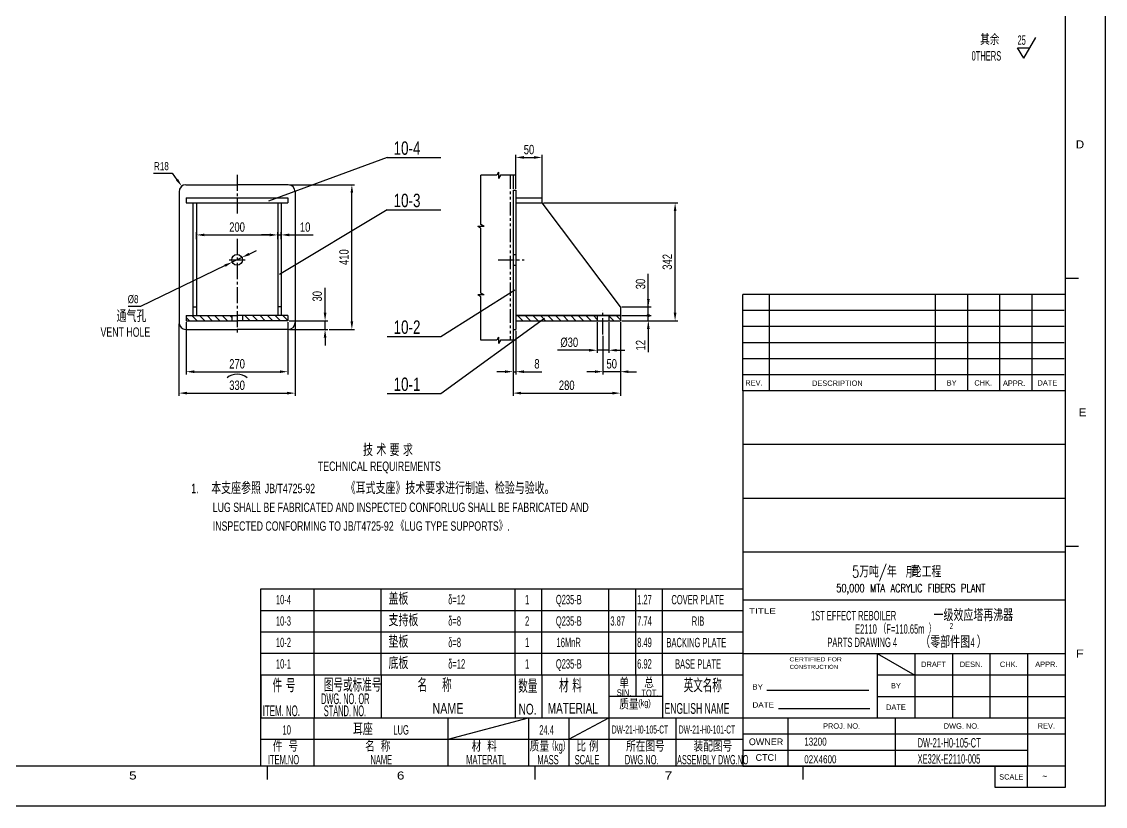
# Model space of a CAD drawing. Extents: x 0 to 840, y 0 to 594.
# Drawn here: x 435.4 to 840, y 0 to 292.8 of the extents above; entities that cross this region are included whole.
import ezdxf
from ezdxf.enums import TextEntityAlignment as Align

# ---------------------------------------------------------------- set-up
doc = ezdxf.new("R2010")
doc.units = 0
doc.header["$LTSCALE"] = 8
for name, pattern in [('CENTER', [2, 1.25, -0.25, 0.25, -0.25]), ('CENTER2', [1.125, 0.75, -0.125, 0.125, -0.125]), ('HIDDEN', [0.375, 0.25, -0.125]), ('PHANTOM2', [1.25, 0.625, -0.125, 0.125, -0.125, 0.125, -0.125])]:
    doc.linetypes.add(name, pattern=pattern)
doc.layers.get('0').update_dxf_attribs({"color": 2, "linetype": 'CONTINUOUS'})
doc.layers.get('DEFPOINTS').update_dxf_attribs({"linetype": 'CONTINUOUS'})
for name, color, linetype in [('3', 3, 'CENTER2'), ('BORDER', 2, 'CONTINUOUS'), ('CEN', 3, 'CENTER'), ('D', 7, 'CONTINUOUS'), ('HID', 4, 'HIDDEN'), ('OT', 1, 'CONTINUOUS'), ('PHAN', 6, 'PHANTOM2'), ('TEXT', 7, 'CONTINUOUS'), ('X4600A1$0$BORDER', 7, 'CONTINUOUS')]:
    doc.layers.add(name, color=color, linetype=linetype)
doc.styles.add('HZ0', font='TXT', dxfattribs={"width": 0.75, "bigfont": 'HZTXT0'})
doc.styles.get("Standard").update_dxf_attribs({"font": 'JDECSTD', "width": 0.75, "bigfont": 'HZDX'})
doc.styles.add('X4600A1$0$STANDARD', font='AUCAD', dxfattribs={"width": 0.8})
doc.dimstyles.new('STANDARD$0', dxfattribs={"dimscale": 0, "dimtxt": 3.5, "dimasz": 3, "dimexe": 1, "dimexo": 0.5, "dimgap": 1, "dimtad": 1, "dimdsep": 46, "dimtxsty": 'Standard', "dimcen": 0, "dimclrd": 7, "dimclre": 7, "dimclrt": 7, "dimadec": 0, "dimazin": 0, "dimtfac": 0.714286, "dimtmove": 0, "dimatfit": 3, "dimfxl": 0, "dimtolj": 1, "dimarcsym": 0})
doc.dimstyles.new('STANDARD$3', dxfattribs={"dimscale": 0, "dimtxt": 3, "dimasz": 3, "dimexe": 1, "dimexo": 0.5, "dimgap": 1, "dimtad": 1, "dimtoh": 1, "dimdsep": 46, "dimtxsty": 'Standard', "dimcen": 0, "dimclrd": 7, "dimclre": 7, "dimclrt": 7, "dimadec": 0, "dimazin": 0, "dimtfac": 0.714286, "dimtmove": 0, "dimatfit": 0, "dimfxl": 0, "dimtolj": 1, "dimarcsym": 0})
doc.dimstyles.new('STANDARD$4', dxfattribs={"dimscale": 0, "dimtxt": 3, "dimasz": 3, "dimexe": 1, "dimexo": 0.5, "dimgap": 1, "dimtad": 1, "dimtoh": 1, "dimdsep": 46, "dimtxsty": 'Standard', "dimcen": 0, "dimclrd": 7, "dimclre": 7, "dimclrt": 7, "dimadec": 0, "dimazin": 0, "dimtfac": 0.714286, "dimtofl": 0, "dimtmove": 1, "dimatfit": 0, "dimfxl": 0, "dimtolj": 1, "dimarcsym": 0})
pattern_1 = [(135, (-4372.3325, 5e-13), (-1.4142136, -1.4142136), [])]

# ---------------------------------------------------------------- blocks, each defined once
blk = doc.blocks.new('*D24')
at = {"layer": 'DEFPOINTS', "color": 0}
for p in [(534.89, 231.93), (558.68, 231.93), (549.68, 177.91)]:
    blk.add_point(p, dxfattribs=at)
at = {"layer": 'TEXT', "color": 7, "lineweight": -2}
for p, q in [((535.39, 231.93), (559.68, 231.93)), ((558.68, 180.91), (558.68, 228.93)), ((550.18, 177.91), (559.68, 177.91))]:
    blk.add_line(p, q, dxfattribs=at)
at = {"layer": 'TEXT', "color": 7}
for points in [[(558.18, 228.93), (559.18, 228.93), (558.68, 231.93)], [(558.18, 180.91), (559.18, 180.91), (558.68, 177.91)]]:
    blk.add_solid(points, dxfattribs=at)
at = {"layer": 'TEXT', "color": 7, "insert": (555.76, 204.92), "char_height": 3.5, "attachment_point": 5, "rotation": 90}
blk.add_mtext('\\A1;410', dxfattribs=at)
blk = doc.blocks.new('*D25')
at = {"layer": 'DEFPOINTS', "color": 0}
for p in [(514.02, 203.05), (517.62, 204.79)]:
    blk.add_point(p, dxfattribs=at)
at = {"layer": 'TEXT', "color": 7, "lineweight": -2}
for p, q in [((520.32, 206.09), (523.02, 207.4)), ((517.62, 204.79), (514.02, 203.05)), ((511.32, 201.75), (479.82, 186.55)), ((479.82, 186.55), (475.19, 186.55))]:
    blk.add_line(p, q, dxfattribs=at)
at = {"layer": 'TEXT', "color": 7}
for points in [[(520.11, 206.54), (520.54, 205.64), (517.62, 204.79)], [(511.1, 202.2), (511.53, 201.3), (514.02, 203.05)]]:
    blk.add_solid(points, dxfattribs=at)
at = {"layer": 'TEXT', "color": 7, "insert": (477.01, 189.19), "char_height": 3, "attachment_point": 5}
blk.add_mtext('\\A1;%%c8', dxfattribs=at)
blk = doc.blocks.new('*D26')
at = {"layer": 'DEFPOINTS', "color": 0}
for p in [(494.14, 180.51), (537.49, 181.16), (537.49, 154.18)]:
    blk.add_point(p, dxfattribs=at)
at = {"layer": 'TEXT', "color": 7, "lineweight": -2}
for p, q in [((494.14, 180.01), (494.14, 153.18)), ((537.49, 180.66), (537.49, 153.18)), ((497.14, 154.18), (534.49, 154.18))]:
    blk.add_line(p, q, dxfattribs=at)
at = {"layer": 'TEXT', "color": 7}
for points in [[(497.14, 154.68), (497.14, 153.68), (494.14, 154.18)], [(534.49, 154.68), (534.49, 153.68), (537.49, 154.18)]]:
    blk.add_solid(points, dxfattribs=at)
at = {"layer": 'TEXT', "color": 7, "insert": (515.82, 157.09), "char_height": 3.5, "attachment_point": 5}
blk.add_mtext('\\A1;330', dxfattribs=at)
blk = doc.blocks.new('*D27')
at = {"layer": 'DEFPOINTS', "color": 0}
for p in [(496.85, 181.16), (534.79, 181.16), (534.79, 162.18)]:
    blk.add_point(p, dxfattribs=at)
at = {"layer": 'TEXT', "color": 7, "lineweight": -2}
for p, q in [((496.85, 180.66), (496.85, 161.18)), ((534.79, 180.66), (534.79, 161.18)), ((499.85, 162.18), (531.79, 162.18))]:
    blk.add_line(p, q, dxfattribs=at)
at = {"layer": 'TEXT', "color": 7}
for points in [[(499.85, 162.68), (499.85, 161.68), (496.85, 162.18)], [(531.79, 162.68), (531.79, 161.68), (534.79, 162.18)]]:
    blk.add_solid(points, dxfattribs=at)
at = {"layer": 'TEXT', "color": 7, "insert": (515.82, 165.09), "char_height": 3.5, "attachment_point": 5}
blk.add_mtext('\\A1;270', dxfattribs=at)
blk = doc.blocks.new('*D28')
at = {"layer": 'DEFPOINTS', "color": 0}
for p in [(534.79, 181.16), (548.68, 181.16), (534.89, 177.91)]:
    blk.add_point(p, dxfattribs=at)
at = {"layer": 'TEXT', "color": 7, "lineweight": -2}
for p, q in [((548.68, 184.16), (548.68, 193.48)), ((535.29, 181.16), (549.68, 181.16)), ((548.68, 177.91), (548.68, 181.16)), ((535.39, 177.91), (549.68, 177.91)), ((548.68, 174.91), (548.68, 171.91))]:
    blk.add_line(p, q, dxfattribs=at)
at = {"layer": 'TEXT', "color": 7}
for points in [[(548.18, 184.16), (549.18, 184.16), (548.68, 181.16)], [(548.18, 174.91), (549.18, 174.91), (548.68, 177.91)]]:
    blk.add_solid(points, dxfattribs=at)
at = {"layer": 'TEXT', "color": 7, "insert": (545.76, 190.32), "char_height": 3.5, "attachment_point": 5, "rotation": 90}
blk.add_mtext('\\A1;30', dxfattribs=at)
blk = doc.blocks.new('*D29')
at = {"layer": 'DEFPOINTS', "color": 0}
for p in [(495.18, 231.41), (496.75, 229.33)]:
    blk.add_point(p, dxfattribs=at)
at = {"layer": 'TEXT', "color": 7, "lineweight": -2}
for p, q in [((484.56, 236.21), (491.58, 236.21)), ((491.58, 236.21), (493.38, 233.81))]:
    blk.add_line(p, q, dxfattribs=at)
at = {"layer": 'TEXT', "color": 7}
blk.add_solid([(493.78, 234.11), (492.98, 233.51), (495.18, 231.41)], dxfattribs=at)
at = {"layer": 'TEXT', "color": 7, "insert": (487.57, 238.85), "char_height": 3, "attachment_point": 5}
blk.add_mtext('\\A1;R18', dxfattribs=at)
blk = doc.blocks.new('*D30')
at = {"layer": 'DEFPOINTS', "color": 0}
for p in [(500.65, 211.13), (530.99, 213.21), (530.99, 211.13)]:
    blk.add_point(p, dxfattribs=at)
at = {"layer": 'TEXT', "color": 7, "lineweight": -2}
for p, q in [((500.65, 211.63), (500.65, 214.21)), ((503.65, 213.21), (527.99, 213.21)), ((530.99, 211.63), (530.99, 214.21))]:
    blk.add_line(p, q, dxfattribs=at)
at = {"layer": 'TEXT', "color": 7}
for points in [[(503.65, 213.71), (503.65, 212.71), (500.65, 213.21)], [(527.99, 213.71), (527.99, 212.71), (530.99, 213.21)]]:
    blk.add_solid(points, dxfattribs=at)
at = {"layer": 'TEXT', "color": 7, "insert": (515.82, 216.12), "char_height": 3.5, "attachment_point": 5}
blk.add_mtext('\\A1;200', dxfattribs=at)
blk = doc.blocks.new('*D31')
at = {"layer": 'DEFPOINTS', "color": 0}
for p in [(530.99, 211.13), (532.29, 213.21), (532.29, 211.13)]:
    blk.add_point(p, dxfattribs=at)
at = {"layer": 'TEXT', "color": 7, "lineweight": -2}
for p, q in [((527.99, 213.21), (524.99, 213.21)), ((530.99, 211.63), (530.99, 214.21)), ((530.99, 213.21), (532.29, 213.21)), ((532.29, 211.63), (532.29, 214.21)), ((535.29, 213.21), (544.19, 213.21))]:
    blk.add_line(p, q, dxfattribs=at)
at = {"layer": 'TEXT', "color": 7}
for points in [[(527.99, 213.71), (527.99, 212.71), (530.99, 213.21)], [(535.29, 213.71), (535.29, 212.71), (532.29, 213.21)]]:
    blk.add_solid(points, dxfattribs=at)
at = {"layer": 'TEXT', "color": 7, "insert": (541.24, 216.12), "char_height": 3.5, "attachment_point": 5}
blk.add_mtext('\\A1;10', dxfattribs=at)
blk = doc.blocks.new('*D32')
at = {"layer": 'DEFPOINTS', "color": 0}
for p in [(629.69, 225.16), (679.37, 225.16), (669.92, 181.16)]:
    blk.add_point(p, dxfattribs=at)
at = {"layer": 'TEXT', "color": 7, "lineweight": -2}
for p, q in [((630.19, 225.16), (680.37, 225.16)), ((679.37, 184.16), (679.37, 222.16)), ((670.42, 181.16), (680.37, 181.16))]:
    blk.add_line(p, q, dxfattribs=at)
at = {"layer": 'TEXT', "color": 7}
for points in [[(678.87, 222.16), (679.87, 222.16), (679.37, 225.16)], [(678.87, 184.16), (679.87, 184.16), (679.37, 181.16)]]:
    blk.add_solid(points, dxfattribs=at)
at = {"layer": 'TEXT', "color": 7, "insert": (676.46, 203.16), "char_height": 3.5, "attachment_point": 5, "rotation": 90}
blk.add_mtext('\\A1;342', dxfattribs=at)
blk = doc.blocks.new('*D33')
at = {"layer": 'DEFPOINTS', "color": 0}
for p in [(619.93, 177.91), (618.85, 173.41), (619.93, 162.18)]:
    blk.add_point(p, dxfattribs=at)
at = {"layer": 'TEXT', "color": 7, "lineweight": -2}
for p, q in [((619.93, 177.41), (619.93, 161.18)), ((618.85, 172.91), (618.85, 161.18)), ((615.85, 162.18), (612.85, 162.18)), ((618.85, 162.18), (619.93, 162.18)), ((622.93, 162.18), (629.63, 162.18))]:
    blk.add_line(p, q, dxfattribs=at)
at = {"layer": 'TEXT', "color": 7}
for points in [[(615.85, 162.68), (615.85, 161.68), (618.85, 162.18)], [(622.93, 162.68), (622.93, 161.68), (619.93, 162.18)]]:
    blk.add_solid(points, dxfattribs=at)
at = {"layer": 'TEXT', "color": 7, "insert": (627.78, 165.09), "char_height": 3.5, "attachment_point": 5}
blk.add_mtext('\\A1;8', dxfattribs=at)
blk = doc.blocks.new('*D34')
at = {"layer": 'DEFPOINTS', "color": 0}
for p in [(658.95, 181.16), (618.85, 173.91), (658.95, 154.18)]:
    blk.add_point(p, dxfattribs=at)
at = {"layer": 'TEXT', "color": 7, "lineweight": -2}
for p, q in [((658.95, 180.66), (658.95, 153.18)), ((618.85, 173.41), (618.85, 153.18)), ((621.85, 154.18), (655.95, 154.18))]:
    blk.add_line(p, q, dxfattribs=at)
at = {"layer": 'TEXT', "color": 7}
for points in [[(621.85, 154.68), (621.85, 153.68), (618.85, 154.18)], [(655.95, 154.68), (655.95, 153.68), (658.95, 154.18)]]:
    blk.add_solid(points, dxfattribs=at)
at = {"layer": 'TEXT', "color": 7, "insert": (638.9, 157.09), "char_height": 3.5, "attachment_point": 5}
blk.add_mtext('\\A1;280', dxfattribs=at)
blk = doc.blocks.new('*D35')
at = {"layer": 'DEFPOINTS', "color": 0}
for p in [(650.28, 181.16), (654.61, 181.16), (650.28, 170.18)]:
    blk.add_point(p, dxfattribs=at)
at = {"layer": 'TEXT', "color": 7, "lineweight": -2}
for p, q in [((650.28, 180.66), (650.28, 169.18)), ((654.61, 180.66), (654.61, 169.18)), ((647.28, 170.18), (635.42, 170.18)), ((654.61, 170.18), (650.28, 170.18)), ((657.61, 170.18), (660.61, 170.18))]:
    blk.add_line(p, q, dxfattribs=at)
at = {"layer": 'TEXT', "color": 7}
for points in [[(647.28, 170.68), (647.28, 169.68), (650.28, 170.18)], [(657.61, 170.68), (657.61, 169.68), (654.61, 170.18)]]:
    blk.add_solid(points, dxfattribs=at)
at = {"layer": 'TEXT', "color": 7, "insert": (639.85, 173.09), "char_height": 3.5, "attachment_point": 5}
blk.add_mtext('\\A1;%%C30', dxfattribs=at)
blk = doc.blocks.new('*D36')
at = {"layer": 'DEFPOINTS', "color": 0}
for p in [(658.95, 180.66), (652.44, 176.1), (652.44, 162.18)]:
    blk.add_point(p, dxfattribs=at)
at = {"layer": 'TEXT', "color": 7, "lineweight": -2}
for p, q in [((658.95, 180.16), (658.95, 161.18)), ((652.44, 175.6), (652.44, 161.18)), ((649.44, 162.18), (646.44, 162.18)), ((658.95, 162.18), (652.44, 162.18)), ((661.95, 162.18), (664.95, 162.18))]:
    blk.add_line(p, q, dxfattribs=at)
at = {"layer": 'TEXT', "color": 7}
for points in [[(649.44, 162.68), (649.44, 161.68), (652.44, 162.18)], [(661.95, 162.68), (661.95, 161.68), (658.95, 162.18)]]:
    blk.add_solid(points, dxfattribs=at)
at = {"layer": 'TEXT', "color": 7, "insert": (655.7, 165.09), "char_height": 3.5, "attachment_point": 5}
blk.add_mtext('\\A1;50', dxfattribs=at)
blk = doc.blocks.new('*D47')
at = {"layer": 'DEFPOINTS', "color": 0}
for p in [(629.69, 242.13), (619.93, 229.93), (629.69, 225.16)]:
    blk.add_point(p, dxfattribs=at)
at = {"layer": 'TEXT', "color": 7, "lineweight": -2}
for p, q in [((619.93, 230.43), (619.93, 243.13)), ((629.69, 225.66), (629.69, 243.13)), ((622.93, 242.13), (626.69, 242.13))]:
    blk.add_line(p, q, dxfattribs=at)
at = {"layer": 'TEXT', "color": 7}
for points in [[(622.93, 242.63), (622.93, 241.63), (619.93, 242.13)], [(626.69, 242.63), (626.69, 241.63), (629.69, 242.13)]]:
    blk.add_solid(points, dxfattribs=at)
at = {"layer": 'TEXT', "color": 7, "insert": (624.81, 245.04), "char_height": 3.5, "attachment_point": 5}
blk.add_mtext('\\A1;50', dxfattribs=at)

msp = doc.modelspace()

# ---------------------------------------------------------------- hatches: boundary and pattern name
at = {"layer": 'TEXT'}
h = msp.add_hatch(dxfattribs=at)
h.set_pattern_fill('_USER', color=256, scale=2, angle=135, style=0, pattern_type=0)
h.set_pattern_definition(pattern_1)
h.paths.add_polyline_path([(513.82, 181.16), (513.82, 183.111), (496.854, 183.111), (496.854, 181.16)])
h.paths.add_polyline_path([(534.785, 181.16), (534.785, 183.111), (517.82, 183.111), (517.82, 181.16)])
h = msp.add_hatch(dxfattribs=at)
h.set_pattern_fill('_USER', color=256, scale=2, angle=135, style=0, pattern_type=0)
h.set_pattern_definition(pattern_1)
h.paths.add_polyline_path([(619.932, 183.111), (619.932, 181.16), (650.279, 181.16), (650.279, 183.111)])
h.paths.add_polyline_path([(654.611, 183.111), (654.611, 181.16), (658.947, 181.16), (658.947, 183.111)])

# ---------------------------------------------------------------- linework, layer by layer
for p, q in [((840, 594), (840, 0)), ((825, 191), (704.653, 191)), ((714.653, 155), (714.653, 191)), ((776.653, 155), (776.653, 191)), ((788.653, 155), (788.653, 191)), ((800.653, 155), (800.653, 191)), ((812.653, 155), (812.653, 191)), ((824.653, 185), (704.653, 185)), ((824.653, 179), (704.653, 179)), ((824.653, 173), (704.653, 173)), ((824.653, 167), (704.653, 167)), ((824.653, 161), (704.653, 161)), ((825, 135), (704.653, 135)), ((704.653, 115), (825, 115)), ((704.653, 95), (825, 95)), ((704.653, 77), (825, 77)), ((704.653, 57), (825, 57)), ((754.798, 57), (754.798, 33)), ((768.838, 57), (768.838, 33)), ((782.879, 57), (782.879, 33)), ((796.919, 57), (796.919, 33)), ((810.96, 57), (810.96, 15)), ((704.653, 33), (825, 33)), ((721.474, 33), (721.474, 15)), ((761.59, 33), (761.59, 15)), ((524.653, 25), (704.653, 25)), ((704.653, 27), (825, 27)), ((704.653, 21), (810.96, 21)), ((840, 0), (0, 0))]:
    msp.add_line(p, q)
at = {"layer": '3'}
for p, q in [((515.82, 235.622), (515.82, 221.15)), ((515.82, 211.753), (515.82, 176.78)), ((613.245, 203.919), (623.059, 203.919)), ((652.445, 176.095), (652.445, 185.146))]:
    msp.add_line(p, q, dxfattribs=at)
at = {"layer": 'CEN'}
msp.add_line((512.82, 203.919), (518.82, 203.919), dxfattribs=at)
at = {"layer": 'D'}
for p, q in [((524.653, 81.117), (704.653, 81.117)), ((524.653, 73.117), (704.653, 73.117)), ((524.653, 65.117), (704.653, 65.117)), ((524.653, 57.117), (704.653, 57.117)), ((654.653, 41.117), (674.653, 41.117))]:
    msp.add_line(p, q, dxfattribs=at)
at = {"layer": 'HID'}
for p, q in [((618.848, 205.919), (619.932, 205.919)), ((618.848, 201.919), (619.932, 201.919)), ((513.82, 183.111), (513.82, 181.16)), ((517.82, 183.111), (517.82, 181.16))]:
    msp.add_line(p, q, dxfattribs=at)
at = {"layer": 'OT'}
for p, q in [((825, 581), (825, 15)), ((571.907, 242.127), (591.907, 242.127)), ((496.746, 231.929), (515.82, 231.929)), ((534.894, 231.929), (515.82, 231.929)), ((494.145, 229.328), (494.145, 180.51)), ((496.854, 227.111), (496.854, 225.16)), ((496.854, 227.111), (534.785, 227.111)), ((534.785, 227.111), (534.785, 225.16)), ((537.495, 229.328), (537.495, 180.51)), ((618.848, 229.929), (618.848, 177.909)), ((618.848, 229.929), (619.932, 229.929)), ((619.932, 229.929), (619.932, 177.909)), ((619.932, 227.111), (629.686, 227.111)), ((629.686, 225.16), (629.686, 227.111)), ((496.854, 225.16), (534.785, 225.16)), ((499.347, 225.16), (499.347, 183.111)), ((500.647, 225.16), (500.647, 183.111)), ((530.992, 225.16), (530.992, 183.111)), ((532.293, 225.16), (532.293, 183.111)), ((571.907, 222.602), (591.907, 222.602)), ((619.932, 225.16), (629.686, 225.16)), ((658.947, 186.362), (629.686, 225.16)), ((704.653, 155), (704.653, 191)), ((499.347, 186.362), (500.647, 186.362)), ((532.293, 186.362), (530.992, 186.362)), ((658.947, 186.362), (658.947, 181.16)), ((496.854, 183.111), (515.82, 183.111)), ((496.854, 183.111), (496.854, 181.16)), ((534.785, 183.111), (515.82, 183.111)), ((534.785, 183.111), (534.785, 181.16)), ((619.932, 183.111), (658.947, 183.111)), ((658.947, 183.111), (619.932, 183.111)), ((650.279, 183.111), (650.279, 181.16)), ((654.611, 183.111), (654.611, 181.16)), ((496.854, 181.16), (515.82, 181.16)), ((534.785, 181.16), (515.82, 181.16)), ((619.932, 181.16), (658.947, 181.16)), ((496.746, 177.909), (515.82, 177.909)), ((534.894, 177.909), (515.82, 177.909)), ((571.907, 175.323), (591.907, 175.323)), ((618.848, 177.909), (619.932, 177.909)), ((571.907, 154.017), (591.907, 154.017)), ((704.653, 155), (704.653, 15.117)), ((825, 155), (704.653, 155)), ((524.653, 33.117), (524.653, 81.117)), ((544.653, 49.117), (544.653, 81.117)), ((569.653, 49.117), (569.653, 81.117)), ((619.653, 49.117), (619.653, 81.117)), ((629.653, 49.117), (629.653, 81.117)), ((654.653, 49.117), (654.653, 81.117)), ((664.653, 49.117), (664.653, 81.117)), ((674.653, 49.117), (674.653, 81.117)), ((524.653, 49.117), (704.653, 49.117)), ((524.653, 49.117), (524.653, 33.117)), ((544.653, 49.117), (544.653, 33.117)), ((569.653, 49.117), (569.653, 33.117)), ((619.653, 49.117), (619.653, 33.117)), ((629.653, 49.117), (629.653, 33.117)), ((654.653, 49.117), (654.653, 33.117)), ((664.653, 49.117), (664.653, 41.117)), ((674.653, 49.117), (674.653, 33.117)), ((524.653, 33), (704.653, 33)), ((524.653, 15), (524.653, 33)), ((544.653, 15), (544.653, 33)), ((594.653, 15), (594.653, 33)), ((624.653, 33), (624.653, 15)), ((639.653, 33), (639.653, 15)), ((654.653, 33), (654.653, 15)), ((679.653, 33), (679.653, 15)), ((825, 15), (29, 15))]:
    msp.add_line(p, q, dxfattribs=at)
msp.add_circle((515.82, 203.919), 2, dxfattribs=at)
for centre, start, end in [((496.746, 229.328), 90, 180), ((534.894, 229.328), 0, 90), ((496.746, 180.51), 180, 270), ((534.894, 180.51), 270, 0)]:
    msp.add_arc(centre, 2.601, start, end, dxfattribs=at)
at = {"layer": 'PHAN'}
for p, q in [((617.765, 235.462), (617.765, 173.913)), ((618.848, 235.462), (618.848, 229.929)), ((618.848, 177.909), (618.848, 173.913))]:
    msp.add_line(p, q, dxfattribs=at)
at = {"layer": 'TEXT'}
for p, q in [((809.511, 279.132), (814.011, 286.926)), ((807.261, 283.029), (811.761, 283.029)), ((809.511, 279.132), (807.261, 283.029)), ((571.907, 242.127), (527.564, 225.849)), ((606.889, 217.074), (606.889, 235.462)), ((612.76, 235.462), (606.889, 235.462)), ((613.46, 236.662), (612.76, 235.462)), ((613.46, 236.662), (613.46, 234.262)), ((614.16, 235.462), (613.46, 234.262)), ((619.848, 235.462), (614.16, 235.462)), ((571.907, 222.602), (531.676, 198.49)), ((606.889, 215.674), (605.689, 216.374)), ((608.089, 216.374), (605.689, 216.374)), ((608.089, 216.374), (606.889, 217.074)), ((606.889, 191.53), (606.889, 215.674)), ((591.907, 175.323), (619.496, 192.747)), ((606.889, 190.13), (605.689, 190.83)), ((608.089, 190.83), (605.689, 190.83)), ((608.089, 190.83), (606.889, 191.53)), ((606.889, 173.913), (606.889, 190.13)), ((591.907, 154.017), (630.653, 182.201)), ((613.46, 175.113), (612.76, 173.913)), ((613.46, 175.113), (613.46, 172.713)), ((612.76, 173.913), (606.889, 173.913)), ((614.16, 173.913), (613.46, 172.713)), ((619.848, 173.913), (614.16, 173.913)), ((594.653, 25), (624.653, 33)), ((639.653, 25), (654.653, 33))]:
    msp.add_line(p, q, dxfattribs=at)
at = {"layer": 'TEXT', "color": 7}
for p, q in [((669.373, 181.16), (669.373, 198.681)), ((659.447, 186.362), (670.373, 186.362)), ((669.373, 186.111), (669.373, 189.111)), ((659.447, 183.111), (670.373, 183.111)), ((659.447, 181.16), (670.373, 181.16)), ((669.373, 180.111), (669.373, 177.111)), ((669.373, 178.16), (669.373, 169.434))]:
    msp.add_line(p, q, dxfattribs=at)
at = {"layer": 'TEXT'}
for radius in [0.4, 0.2]:
    msp.add_circle((669.373, 183.111), radius, dxfattribs=at)
msp.add_arc((515.828, 155.462), 5.797, 49.68406, 130.31594, dxfattribs=at)
at = {"layer": 'TEXT', "color": 7}
for points in [[(668.873, 189.362), (669.873, 189.362), (669.373, 186.362)], [(668.873, 178.16), (669.873, 178.16), (669.373, 181.16)]]:
    msp.add_solid(points, dxfattribs=at)
at = {"layer": 'X4600A1$0$BORDER', "color": 3}
for p, q in [((830, 197), (825, 197)), ((830, 97), (825, 97)), ((527, 15), (527, 10)), ((627, 15), (627, 10)), ((704.653, 15), (810.96, 15)), ((727, 15), (727, 10))]:
    msp.add_line(p, q, dxfattribs=at)
at = {"layer": 'X4600A1$0$BORDER', "color": 2}
for p, q in [((754.798, 57), (768.838, 48.977)), ((754.798, 49), (825, 49)), ((713.579, 43.361), (751.689, 43.361)), ((754.798, 41), (825, 41)), ((717.992, 36.441), (752.09, 36.441)), ((798.919, 6.977), (798.919, 15)), ((810.96, 6.977), (810.96, 15)), ((825, 15), (825, 6.977)), ((825, 6.977), (798.919, 6.977))]:
    msp.add_line(p, q, dxfattribs=at)

# ---------------------------------------------------------------- texts
at = {"color": 7}
for s, height, width, p in [('其余', 4, 0.75, (793.274, 284.099)), ('25', 3.5, 0.6, (807.196, 284.163)), ('0THERS', 3.5, 0.6, (790.065, 278.293)), ('10-4', 5, 0.75, (574.265, 243.104)), ('10-3', 5, 0.75, (574.265, 223.578)), ('VENT HOLE', 3.5, 0.7, (464.851, 175.195)), ('10-2', 5, 0.75, (574.265, 176.3)), ('10-1', 5, 0.75, (574.265, 154.993)), ('技 术 要 求', 4.5, 0.75, (562.852, 130.674)), ('TECHNICAL REQUIREMENTS', 3.5, 0.7, (546, 125.154)), ('本支座参照', 4.5, 0.75, (506.162, 116.489)), ('《耳式支座》技术要求进行制造、检验与验收。', 4.5, 0.75, (556.392, 116.489)), ('1.', 3.5, 0.7, (498.695, 116.847)), ('JB/T4725-92', 3.5, 0.7, (526.182, 116.847)), ('LUG SHALL BE FABRICATED AND INSPECTED CONFORLUG SHALL BE FABRICATED AND ', 3.5, 0.7, (506.741, 109.83)), ('INSPECTED CONFORMING TO JB/T4725-92 《LUG TYPE SUPPORTS》.', 3.5, 0.7, (506.741, 102.83)), ('10-4', 3.5, 0.6, (530.331, 75.399)), ('盖板', 4.5, 0.75, (572.372, 75.187)), ('δ=12', 3.5, 0.6, (594.675, 75.399)), ('1', 3.5, 0.6, (623.339, 75.399)), ('Q235-B', 3.5, 0.6, (634.851, 75.399)), ('1.27', 3.5, 0.6, (665.203, 75.399)), ('COVER PLATE', 3.5, 0.6, (677.992, 75.356)), ('1ST EFFECT REBOILER', 3.5, 0.6, (730.093, 69.418)), ('一级效应塔再沸器', 4.5, 0.75, (775.878, 69.089)), ('10-3', 3.5, 0.6, (530.331, 67.399)), ('支持板', 4.5, 0.75, (572.372, 67.187)), ('δ=8', 3.5, 0.6, (594.675, 67.399)), ('2', 3.5, 0.6, (623.339, 67.399)), ('Q235-B', 3.5, 0.6, (634.851, 67.399)), ('3.87', 3.5, 0.6, (655.203, 67.399)), ('7.74', 3.5, 0.6, (665.203, 67.399)), ('RIB', 3.5, 0.6, (685.576, 67.356)), ('E2110 （F=110.65m  ）', 3.5, 0.6, (746.566, 64.418)), ('2', 2.2, 0.6, (781.921, 66.217)), ('10-2', 3.5, 0.6, (530.331, 59.399)), ('垫板', 4.5, 0.75, (572.372, 59.187)), ('δ=8', 3.5, 0.6, (594.675, 59.399)), ('1', 3.5, 0.6, (623.339, 59.399)), ('16MnR', 3.5, 0.6, (635.119, 59.399)), ('8.49', 3.5, 0.6, (665.203, 59.399)), ('BACKING PLATE', 3.5, 0.6, (676.133, 59.356)), ('PARTS DRAWING 4', 3.5, 0.6, (736.201, 59.418)), ('（零部件图  ）', 4.5, 0.75, (770.923, 59.089)), ('4', 3.5, 0.6, (789.65, 59.418)), ('10-1', 3.5, 0.6, (530.331, 51.399)), ('底板', 4.5, 0.75, (572.372, 51.187)), ('δ=12', 3.5, 0.6, (594.675, 51.399)), ('1', 3.5, 0.6, (623.339, 51.399)), ('Q235-B', 3.5, 0.6, (634.851, 51.399)), ('6.92', 3.5, 0.6, (665.203, 51.399)), ('BASE PLATE', 3.5, 0.6, (679.355, 51.356)), ('10', 3.5, 0.6, (532.818, 26.764)), ('耳座', 4.5, 0.75, (559.078, 26.551)), ('LUG', 3.5, 0.6, (574.181, 26.764)), ('24.4', 3.5, 0.6, (628.667, 26.764)), ('DW-21-H0-105-CT', 3, 0.5, (655.745, 27.156)), ('DW-21-H0-101-CT', 3, 0.5, (680.745, 27.156)), ('件  号', 4, 0.75, (529.177, 20.403)), ('名  称', 4, 0.75, (563.627, 20.403)), ('材  料', 4, 0.75, (603.389, 20.403)), ('质量', 4, 0.75, (625.086, 20.403)), ('（kg）', 3.5, 0.6, (631.731, 20.664)), ('比 例', 4, 0.75, (642.522, 20.403)), ('所在图号', 4, 0.75, (661.079, 20.403)), ('装配图号', 4, 0.75, (686.279, 20.403)), ('DW-21-H0-105-CT', 3.5, 0.6, (769.902, 21.951)), ('ITEM.NO', 3.5, 0.6, (527.311, 15.659)), ('NAME', 3.5, 0.6, (565.61, 15.659)), ('MATERATL', 3.5, 0.6, (601.369, 15.659)), ('MASS', 3.5, 0.6, (627.944, 15.659)), ('SCALE', 3.5, 0.6, (641.878, 15.659)), ('DWG.NO.', 3.5, 0.6, (660.588, 15.659)), ('ASSEMBLY DWG.NO', 3.5, 0.46, (680.13, 15.659)), ('XE32K-E2110-005', 3.5, 0.6, (769.902, 15.951))]:
    msp.add_text(s, height=height, dxfattribs=dict(at, width=width)).set_placement(p)
at = {"color": 7, "width": 0.75}
msp.add_text('通气孔', height=4.5, dxfattribs=at).set_placement((476.408, 183.163), align=Align.MIDDLE)
at = {"layer": 'BORDER', "color": 3, "ltscale": 100, "style": 'HZ0'}
for s, width, p in [('5万吨/年  纶工程', 0.75, (745.386, 85.436)), ('月 ', 0.45, (765.469, 85.317)), ('青 ', 0.55, (767.321, 85.536))]:
    msp.add_text(s, height=4.2439, dxfattribs=dict(at, width=width)).set_placement(p)
at = {"layer": 'BORDER', "color": 2, "linetype": 'Continuous', "style": 'HZ0', "width": 0.75}
msp.add_text('50,000 MTA ACRYLIC FIBERS PLANT', height=3.00428, dxfattribs=at).set_placement((767.35, 80.994), align=Align.MIDDLE)
at = {"layer": 'D'}
for s, height, width, p in [('件 号 ', 5, 0.75, (529.069, 42.564)), ('图号或标准号', 5, 0.65, (548.238, 42.739)), ('名    称 ', 5, 0.75, (583.251, 42.707)), ('数量 ', 5, 0.75, (620.81, 42.291)), ('材 料 ', 5, 0.75, (636.026, 42.501)), ('单', 4, 0.75, (658.55, 43.99)), ('总', 4, 0.75, (667.849, 44.08)), ('英文名称', 5, 0.75, (682.575, 42.558)), ('DWG. NO. OR', 4, 0.5, (547.179, 38.14)), ('SIN.', 2.5, 0.7, (657.604, 41.141)), ('质量 ', 4, 0.75, (658.54, 36.079)), ('TOT.', 2.5, 0.7, (666.791, 41.034)), ('ITEM. NO.', 4, 0.55, (525.411, 33.642)), ('STAND. NO.', 4, 0.5, (548.213, 33.625)), ('NAME', 4, 0.75, (588.776, 34.515)), ('NO.', 4, 0.7, (620.958, 34.252)), ('MATERIAL', 4, 0.7, (631.82, 34.572)), ('(kg)', 2.5, 0.75, (665.603, 37.357)), ('ENGLISH NAME', 4, 0.6, (675.409, 34.518))]:
    msp.add_text(s, height=height, dxfattribs=dict(at, width=width)).set_placement(p)
at = {"layer": 'OT', "color": 2, "width": 0.75}
for s, p in [('13200', (727.583, 22.619)), ('02X4600', (727.583, 16.049)), ('~', (816.477, 9.765))]:
    msp.add_text(s, height=3, dxfattribs=at).set_placement(p)
at = {"layer": 'TEXT', "color": 7, "width": 0.75}
for s, p in [('30', (668.208, 192.939)), ('12', (668.208, 170.096))]:
    msp.add_text(s, height=3.5, rotation=90, dxfattribs=at).set_placement(p)
at = {"layer": 'X4600A1$0$BORDER', "color": 3, "style": 'X4600A1$0$STANDARD', "oblique": 0.00002}
for s, width, p, p2 in [('D', 1.226923, (829, 245.5), (832.087, 245.5)), ('E', 1.218, (830, 145.5), (832.947, 145.5)), ('F', 1.218, (829, 55.5), (831.947, 55.5)), ('5', 1.16, (475.5, 10), (478.306, 10)), ('6', 1.16, (575.5, 10), (578.306, 10)), ('7', 1.16, (675.5, 10), (678.306, 10))]:
    msp.add_text(s, height=3, dxfattribs=dict(at, width=width)).set_placement(p, p2, align=Align.FIT)
at = {"layer": 'X4600A1$0$BORDER', "color": 2, "style": 'X4600A1$0$STANDARD', "oblique": 0.00002}
for s, height, p in [('REV.', 2.0058, (705.573, 158)), ('DESCRIPTION', 2.00578, (730.492, 157.875)), ('BY', 2.0058, (780.783, 158)), ('CHK.', 2.0058, (791.108, 158)), ('APPR.', 2.0058, (801.767, 157.9)), ('DATE', 2.0058, (814.675, 158))]:
    msp.add_text(s, height=height, dxfattribs=at).set_placement(p, align=Align.MIDDLE_LEFT)
for s, height, width, p, p2 in [('TITLE', 2.0058, 1.040268, (706.96, 71.885), (716.989, 71.885)), ('CERTIFIED FOR', 1.50434, 1.012563, (722.064, 54.092), (741.621, 54.092)), ('CONSTRUCTION', 1.50434, 1.016393, (722.165, 51.284), (740.217, 51.284)), ('BY', 2.0058, 1.087719, (708.163, 43.561), (712.175, 43.561)), ('DATE', 2.0058, 1.050847, (708.264, 36.842), (716.287, 36.842))]:
    msp.add_text(s, height=height, dxfattribs=dict(at, width=width)).set_placement(p, p2, align=Align.FIT)
for s, p in [('DRAFT', (775.858, 53)), ('DESN.', (789.899, 53)), ('CHK.', (803.939, 53)), ('APPR.', (817.98, 53)), ('BY', (761.818, 45)), ('DATE', (761.818, 37)), ('PROJ. NO.', (741.532, 29.97)), ('DWG. NO.', (786.275, 29.97))]:
    msp.add_text(s, height=2.0058, dxfattribs=at).set_placement(p, align=Align.MIDDLE_CENTER)
msp.add_text('REV.', height=2.0058, dxfattribs=at).set_placement((817.98, 30), align=Align.MIDDLE)
at = {"layer": 'X4600A1$0$BORDER', "color": 2, "linetype": 'Continuous', "style": 'X4600A1$0$STANDARD'}
for s, p in [('OWNER', (713.33, 24.08)), ('CTCI', (713.33, 18.224))]:
    msp.add_text(s, height=2.5036, dxfattribs=at).set_placement(p, align=Align.MIDDLE)
at = {"layer": 'X4600A1$0$BORDER', "color": 2, "style": 'X4600A1$0$STANDARD', "oblique": 0.00002, "width": 0.9}
msp.add_text('SCALE', height=2.0058, dxfattribs=at).set_placement((800.38, 10.988), align=Align.MIDDLE_LEFT)

# ---------------------------------------------------------------- dimensions: what is measured, and where the dimension line sits
at = {"layer": 'TEXT'}
for base, p1, p2, text, picture, middle in [((629.686, 242.127), (619.932, 229.929), (629.686, 225.16), '50', '*D47', (624.809, 245.043)), ((530.992, 213.207), (500.647, 211.13), (530.992, 211.13), '200', '*D30', (515.82, 216.123)), ((532.293, 213.207), (530.992, 211.13), (532.293, 211.13), '10', '*D31', (541.24, 216.123)), ((537.495, 154.176), (494.145, 180.51), (537.495, 181.16), '330', '*D26', (515.82, 157.091)), ((534.785, 162.176), (496.854, 181.16), (534.785, 181.16), '270', '*D27', (515.82, 165.091)), ((658.947, 154.176), (618.848, 173.913), (658.947, 181.16), '280', '*D34', (638.898, 157.091)), ((650.279, 170.176), (654.611, 181.16), (650.279, 181.16), '%%C30', '*D35', (639.849, 173.091)), ((652.445, 162.176), (658.947, 180.66), (652.445, 176.095), '50', '*D36', (655.696, 165.091)), ((619.932, 162.176), (618.848, 173.413), (619.932, 177.909), '8', '*D33', (627.779, 165.091))]:
    dim = msp.add_linear_dim(base=base, p1=p1, p2=p2, text=text, dimstyle='STANDARD$0', override={"dimscale": 1}, dxfattribs=at)
    dim.commit()
    dim.dimension.update_dxf_attribs({"geometry": picture, "text_midpoint": middle})
dim = msp.add_radius_dim(center=(496.746, 229.328), mpoint=(495.184, 231.408), text='R18', dimstyle='STANDARD$4', override={"dimscale": 1}, dxfattribs=at)
dim.commit()
dim.dimension.update_dxf_attribs({"geometry": '*D29', "text_midpoint": (487.57, 238.848)})
for base, p1, p2, text, picture, middle in [((558.68, 231.929), (549.68, 177.909), (534.894, 231.929), '410', '*D24', (555.764, 204.919)), ((679.373, 225.16), (669.916, 181.16), (629.686, 225.16), '342', '*D32', (676.458, 203.16)), ((548.68, 181.16), (534.894, 177.909), (534.785, 181.16), '30', '*D28', (545.764, 190.319))]:
    dim = msp.add_linear_dim(base=base, p1=p1, p2=p2, angle=90, text=text, dimstyle='STANDARD$0', override={"dimscale": 1}, dxfattribs=at)
    dim.commit()
    dim.dimension.update_dxf_attribs({"geometry": picture, "text_midpoint": middle})
dim = msp.add_diameter_dim_2p(p1=(517.621, 204.788), p2=(514.018, 203.05), text='%%c8', dimstyle='STANDARD$3', override={"dimscale": 1}, dxfattribs=at)
dim.commit()
dim.dimension.update_dxf_attribs({"geometry": '*D25', "text_midpoint": (477.006, 186.549), "dimtype": 163})

doc.saveas('drawing.dxf')
